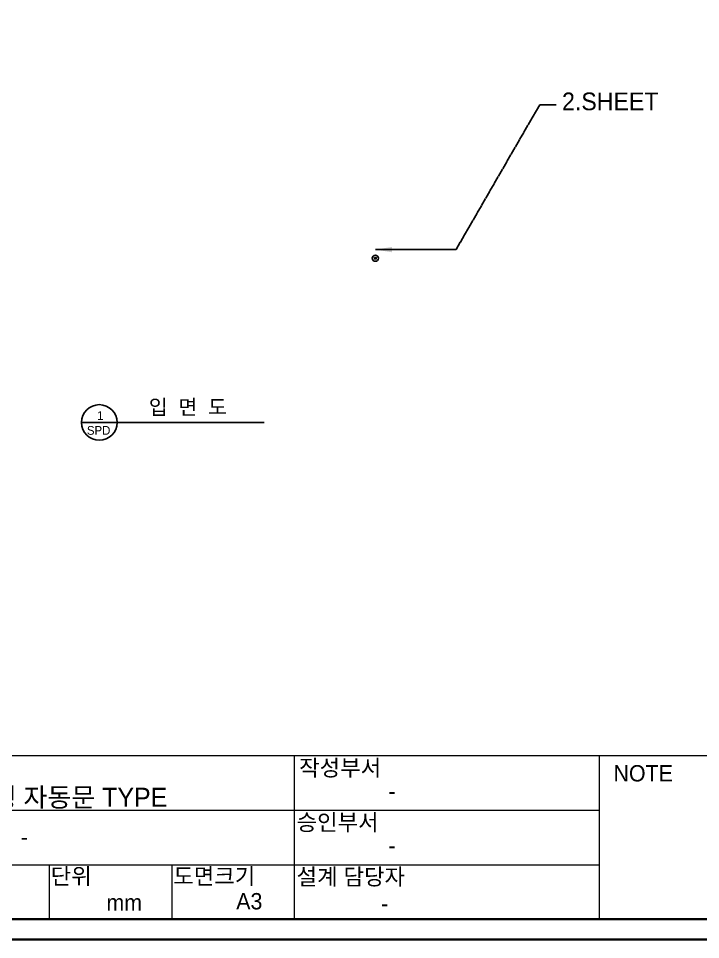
# Model space of a CAD drawing. Header units: millimetres. Extents: x -5505 to 394412, y -8522 to 584759.
# Drawn here: x 264978 to 269991, y 355586 to 362355 of the extents above; entities that cross this region are included whole.
import ezdxf
from ezdxf.enums import TextEntityAlignment as Align

# ---------------------------------------------------------------- set-up
doc = ezdxf.new("R2010")
doc.units = ezdxf.units.MM
doc.linetypes.add('CEN', pattern=[62, 60, -1, 0, -1])
for name, color, linetype, lineweight in [('2문자(명칭)', 7, 'Continuous', 20), ('4윤곽선', 5, 'Continuous', 70), ('지시선', 1, 'CEN', 20), ('지시선문자', 40, 'Continuous', 20)]:
    doc.layers.add(name, color=color, linetype=linetype, lineweight=lineweight)
doc.layers.add('3', color=3, linetype='Continuous')
doc.styles.get("Standard").update_dxf_attribs({"font": 'arial.ttf'})
doc.styles.add('굴림', font='')
doc.styles.add('돋움', font='')
doc.styles.get('굴림').set_extended_font_data('Gulim')
doc.styles.get('돋움').set_extended_font_data('Dotum')
doc.dimstyles.new('양쪽화살표지름', dxfattribs={"dimtxt": 3.5, "dimasz": 3.5, "dimexe": 2, "dimexo": 1.5, "dimgap": 0.8, "dimtad": 1, "dimdsep": 46, "dimtxsty": 'Standard', "dimcen": 0, "dimclrd": 1, "dimclre": 1, "dimclrt": 2, "dimazin": 2, "dimtfac": 1, "dimtmove": 0, "dimatfit": 1, "dimfxl": 0, "dimlwd": 25, "dimlwe": 25, "dimarcsym": 0})

# ---------------------------------------------------------------- blocks, each defined once
blk = doc.blocks.new('c3 base')
at = {"layer": '2문자(명칭)'}
for p, q in [((31125, 2175), (375, 2175)), ((11834.246, 375), (11834.246, 2175)), ((15193.493, 375), (15193.493, 2175)), ((7784.246, 1575), (15193.493, 1575)), ((7784.246, 975), (15193.493, 975)), ((9134.246, 375), (9134.246, 975)), ((10484.246, 375), (10484.246, 975)), ((10484.246, 375), (10484.246, 975))]:
    blk.add_line(p, q, dxfattribs=at)
at = {"layer": '4윤곽선', "lineweight": 35}
blk.add_line((375, 375), (31125, 375), dxfattribs=at)
blk.add_lwpolyline([(31350, 150), (150, 150), (150, 22125), (31350, 22125)], close=True, dxfattribs=at)
at = {"layer": '2문자(명칭)', "style": '돋움'}
for s, height, p in [('작성부서', 180, (11884.51, 1952.219)), ('NOTE', 180, (15347.734, 1891.762)), ('복구형 자동문 TYPE', 210, (7981.05, 1612.568)), ('승인부서', 180, (11856.603, 1352.219)), ('단위', 180, (9148.294, 758.958)), ('도면크기', 180, (10498.294, 758.958)), ('설계 담당자', 180, (11856.603, 752.219)), ('A3', 180, (11191.648, 482.527)), ('mm', 180, (9761.814, 467.433)), ('-', 180, (12787.337, 458.653))]:
    blk.add_text(s, height=height, dxfattribs=at).set_placement(p)
at = {"layer": '2문자(명칭)', "char_height": 180, "attachment_point": 1, "style": '돋움'}
for insert in [(12867.521, 1876.009), (8817.521, 1370.198), (12867.521, 1276.009)]:
    blk.add_mtext_dynamic_manual_height_columns('{\\fDotum|b0|i0|c129|p50;-}', width=35.47349, gutter_width=18.75, heights=[0], dxfattribs=dict(at, insert=insert))
blk = doc.blocks.new('c-3 base')
at = {"xscale": 0.6671428571428571, "yscale": 0.6671428571428571, "zscale": 0.6671428571428571}
blk.add_blockref('c3 base', (0, 0), dxfattribs=at)
blk = doc.blocks.new('text front')
blk.add_line((1342.3, 0), (0, 0))
blk.add_circle((131.1, 0), 131.1)
at = {"layer": '3', "style": '굴림'}
blk.add_text('입  면  도 ', height=110, dxfattribs=at).set_placement((494.9, 58.6))
for s, height, p in [('1', 64.2, (138.6, 50.9)), ('SPD', 64.17, (126.3, -58.1))]:
    blk.add_text(s, height=height, dxfattribs=at).set_placement(p, align=Align.MIDDLE_CENTER)
blk = doc.blocks.new('photo_sensor')
blk.add_lwpolyline([(-14, 5.2), (0, 5.2), (0, -5.2), (-14, -5.2)], close=True)
at = {"color": 1}
blk.add_circle((-7, 0), 22.4, dxfattribs=at)
blk = doc.blocks.new('지시선_sheet')
at = {"layer": '지시선문자', "insert": (1366.2, 1154.8), "char_height": 130, "width": 771.011, "attachment_point": 1, "style": '돋움'}
blk.add_mtext('{\\C256;2.SHEET}', dxfattribs=at)
at = {"layer": '지시선', "annotation_type": 0, "has_hookline": 1, "hookline_direction": 0, "text_width": 732.6}
blk.add_leader([(-4.3, 0.2), (588.1, 2.3), (1202.2, 1064.3), (1322.2, 1064.3)], dimstyle='양쪽화살표지름', override={"dimasz": 120, "dimgap": 0.8, "dimtad": 0}, dxfattribs=at)

msp = doc.modelspace()

# ---------------------------------------------------------------- block references
for name, p in [('c-3 base', (259112.543, 355485.986)), ('지시선_sheet', (267607.029, 360655.991)), ('photo_sensor', (267608.379, 360593.037)), ('text front', (265441.543, 359385.986))]:
    msp.add_blockref(name, p)

doc.saveas('drawing.dxf')
